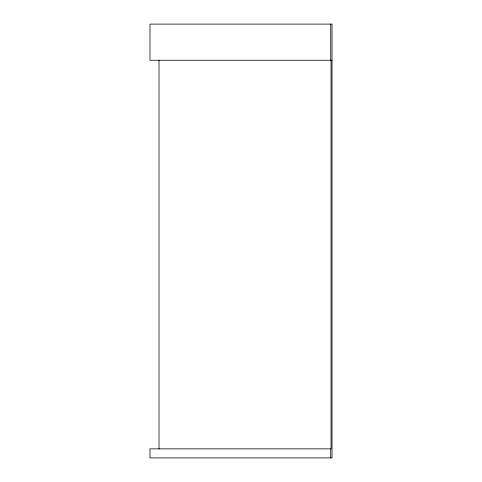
<?xml version="1.0" encoding="UTF-8"?>
<svg xmlns="http://www.w3.org/2000/svg" width="482" height="482" viewBox="0 0 482 482"><rect width="100%" height="100%" fill="white"/><g stroke="black" fill="none" stroke-linecap="round" stroke-linejoin="round"><path stroke-width="0.72" d="M332.02 60.25L149.98 60.25L149.98 24.1L332.02 24.1L332.02 457.9L149.98 457.9L149.98 448.863L331.056 448.863L331.056 60.25M330.73 24.1L330.73 60.25M330.73 448.863L330.73 457.9M159.012 60.25L159.012 448.863"/></g></svg>
